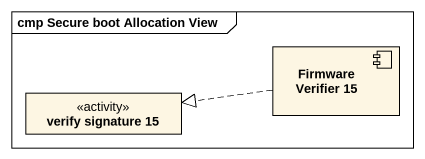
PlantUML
@startuml
mainframe cmp Secure boot Allocation View
allowmixing
hide circle
hide empty members
component "Firmware Verifier 15" as Firmware_Verifier_15
class "verify signature 15" as verify_signature_15 <<activity>>
Firmware_Verifier_15 .left.|> verify_signature_15
@enduml
